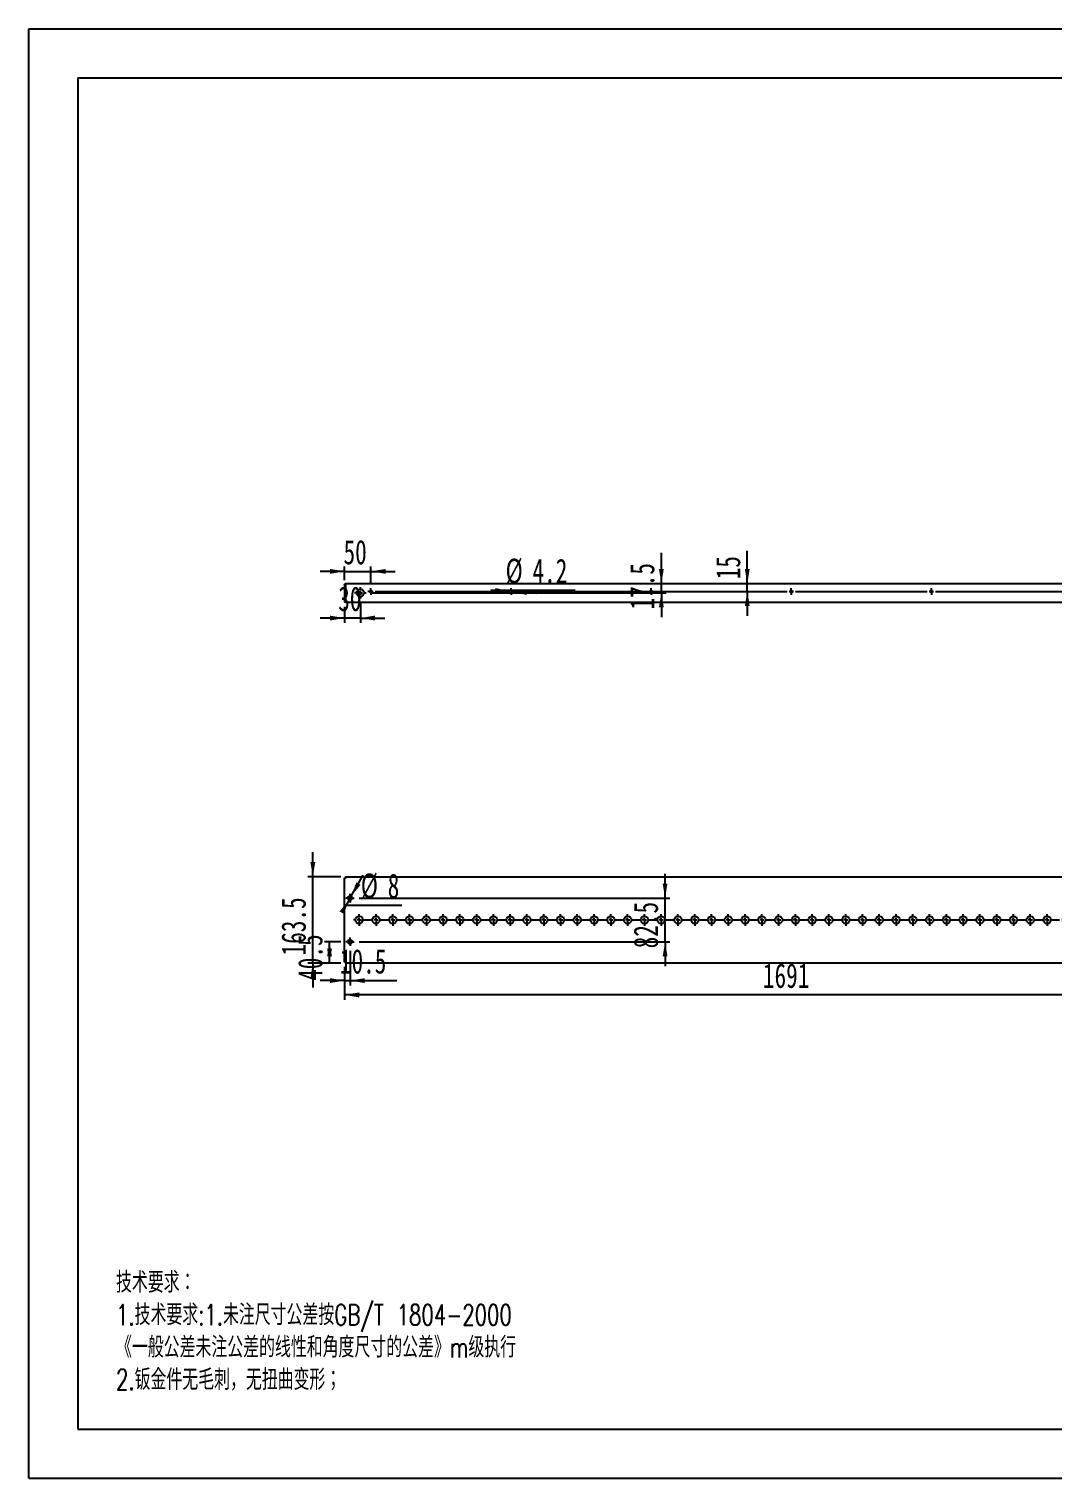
# Model space of a CAD drawing. Extents: x 0 to 3876, y 0 to 2741.
# Drawn here: x 0 to 1936, y 0 to 2741 of the extents above; entities that cross this region are included whole.
import ezdxf

# ---------------------------------------------------------------- set-up
doc = ezdxf.new("R2010")
doc.units = 0
doc.header["$LTSCALE"] = 9.228432
doc.layers.get('0').update_dxf_attribs({"linetype": 'CONTINUOUS'})
doc.layers.add('粗实线', color=7, linetype='CONTINUOUS')
doc.layers.add('细实线', color=7, linetype='CONTINUOUS')
doc.styles.add('SLDTEXTSTYLE0', font='TXT', dxfattribs={"width": 0.7, "bigfont": 'bigfont'})
doc.styles.add('SLDTEXTSTYLE6', font='TXT', dxfattribs={"width": 0.7})
doc.dimstyles.new('SLDDIMSTYLE0', dxfattribs={"dimtxt": 46.142162, "dimasz": 27.685297, "dimexe": 0, "dimexo": 0.0625, "dimgap": 11.535541, "dimtad": 2, "dimdec": 1, "dimrnd": 1e-09, "dimzin": 12, "dimtxsty": 'SLDTEXTSTYLE6', "dimsah": 1, "dimcen": 0.09, "dimazin": 3, "dimtfac": 1, "dimtdec": 1, "dimtofl": 0, "dimtmove": 0, "dimatfit": 3, "dimtolj": 1, "dimtzin": 12})
doc.dimstyles.new('SLDDIMSTYLE1', dxfattribs={"dimtxt": 46.142162, "dimasz": 27.685297, "dimexe": 0, "dimexo": 0.0625, "dimgap": 11.535541, "dimtad": 2, "dimdec": 1, "dimrnd": 1e-09, "dimzin": 12, "dimtxsty": 'SLDTEXTSTYLE6', "dimsah": 1, "dimcen": 0.09, "dimazin": 3, "dimtfac": 1, "dimtdec": 1, "dimtmove": 0, "dimatfit": 3, "dimtolj": 1, "dimtzin": 12})
doc.dimstyles.new('SLDDIMSTYLE2', dxfattribs={"dimtxt": 46.142162, "dimasz": 27.685297, "dimexe": 0, "dimexo": 0.0625, "dimgap": 11.535541, "dimtad": 0, "dimtih": 1, "dimtoh": 1, "dimdec": 1, "dimrnd": 1e-09, "dimzin": 12, "dimtxsty": 'SLDTEXTSTYLE6', "dimsah": 1, "dimcen": 0, "dimazin": 3, "dimtfac": 1, "dimtdec": 1, "dimtmove": 0, "dimatfit": 3, "dimtolj": 1, "dimtzin": 12})

# ---------------------------------------------------------------- blocks, each defined once
blk = doc.blocks.new('SW_NOTE_0')
at = {"layer": '细实线', "color": 0, "attachment_point": 1, "style": 'SLDTEXTSTYLE0'}
for s, insert, char_height in [('技术要求：', (0, 50.4), 39.07), ('1.技术要求:1.未注尺寸公差按GB/T 1804-2000', (0, -11), 39.067), ('《一般公差未注公差的线性和角度尺寸的公差》m级执行', (0, -72.3), 39.067), ('2.钣金件无毛刺，无扭曲变形；', (0, -133.6), 39.067)]:
    blk.add_mtext(s, dxfattribs=dict(at, insert=insert, char_height=char_height))
blk = doc.blocks.new('_D')
at = {"layer": '细实线'}
for p, q in [((597.2, 966.6), (597.2, 904.6)), ((2288.2, 966.6), (2288.2, 904.6)), ((2288.2, 913.8), (597.2, 913.8))]:
    blk.add_line(p, q, dxfattribs=at)
for points in [[(597.2, 913.8), (624.9, 909.2), (624.9, 918.4)], [(2288.2, 913.8), (2260.5, 918.4), (2260.5, 909.2)]]:
    blk.add_solid(points, dxfattribs=at)
at = {"layer": '细实线', "insert": (1389, 973.3), "char_height": 46.14, "attachment_point": 1, "style": 'SLDTEXTSTYLE6'}
blk.add_mtext('1691', dxfattribs=at)
blk = doc.blocks.new('_D_1')
at = {"layer": '细实线'}
for p, q in [((537.2, 1137.3), (537.2, 1183.5)), ((589.9, 1137.3), (527.9, 1137.3)), ((537.2, 973.8), (537.2, 1137.3)), ((589.9, 973.8), (527.9, 973.8)), ((537.2, 973.8), (537.2, 927.7))]:
    blk.add_line(p, q, dxfattribs=at)
for points in [[(537.2, 1137.3), (541.8, 1165), (532.6, 1165)], [(537.2, 973.8), (532.6, 946.1), (541.8, 946.1)]]:
    blk.add_solid(points, dxfattribs=at)
at = {"layer": '细实线', "insert": (477.7, 988.5), "char_height": 46.14, "attachment_point": 1, "rotation": 90, "style": 'SLDTEXTSTYLE6'}
blk.add_mtext('163.5', dxfattribs=at)
blk = doc.blocks.new('_D_5')
at = {"layer": '细实线'}
for p, q in [((1203.8, 1096.8), (1203.8, 1143)), ((624.9, 1096.8), (1213, 1096.8)), ((1203.8, 1014.3), (1203.8, 1096.8)), ((624.9, 1014.3), (1213, 1014.3)), ((1203.8, 1014.3), (1203.8, 968.2))]:
    blk.add_line(p, q, dxfattribs=at)
for points in [[(1203.8, 1096.8), (1208.4, 1124.5), (1199.2, 1124.5)], [(1203.8, 1014.3), (1199.2, 986.6), (1208.4, 986.6)]]:
    blk.add_solid(points, dxfattribs=at)
at = {"layer": '细实线', "insert": (1144.3, 1001.9), "char_height": 46.14, "attachment_point": 1, "rotation": 90, "style": 'SLDTEXTSTYLE6'}
blk.add_mtext('82.5', dxfattribs=at)
blk = doc.blocks.new('_D_6')
at = {"layer": '细实线'}
for p, q in [((590.4, 1014.3), (559.6, 1014.3)), ((568.8, 973.8), (568.8, 1014.3)), ((589.9, 973.8), (559.6, 973.8))]:
    blk.add_line(p, q, dxfattribs=at)
for points in [[(568.8, 1014.3), (564.2, 986.6), (573.4, 986.6)], [(568.8, 973.8), (573.4, 1001.5), (564.2, 1001.5)]]:
    blk.add_solid(points, dxfattribs=at)
at = {"layer": '细实线', "insert": (509.3, 940.4), "char_height": 46.14, "attachment_point": 1, "rotation": 90, "style": 'SLDTEXTSTYLE6'}
blk.add_mtext('40.5', dxfattribs=at)
blk = doc.blocks.new('_D_7')
at = {"layer": '细实线'}
for p, q in [((607.7, 997.1), (607.7, 931.7)), ((597.2, 966.6), (597.2, 931.7)), ((597.2, 940.9), (551, 940.9)), ((597.2, 940.9), (607.7, 940.9)), ((607.7, 940.9), (695.9, 940.9))]:
    blk.add_line(p, q, dxfattribs=at)
for points in [[(597.2, 940.9), (569.5, 945.5), (569.5, 936.3)], [(607.7, 940.9), (635.4, 936.3), (635.4, 945.5)]]:
    blk.add_solid(points, dxfattribs=at)
at = {"layer": '细实线', "insert": (588.5, 1000.4), "char_height": 46.14, "attachment_point": 1, "style": 'SLDTEXTSTYLE6'}
blk.add_mtext('10.5', dxfattribs=at)
blk = doc.blocks.new('_D_8')
at = {"layer": '细实线'}
for p, q in [((609.7, 1100.3), (632.6, 1140.3)), ((609.7, 1100.3), (605.7, 1093.4)), ((605.7, 1093.4), (600.2, 1083.8)), ((600.2, 1083.8), (705.8, 1083.8))]:
    blk.add_line(p, q, dxfattribs=at)
for points in [[(609.7, 1100.3), (627.5, 1122), (619.5, 1126.6)], [(605.7, 1093.4), (587.9, 1071.7), (595.9, 1067.1)]]:
    blk.add_solid(points, dxfattribs=at)
at = {"layer": '细实线', "attachment_point": 1, "style": 'SLDTEXTSTYLE6'}
for s, insert, char_height in [('%%c', (627.9, 1143.3), 46.14), ('8', (678.9, 1143.3), 46.1)]:
    blk.add_mtext(s, dxfattribs=dict(at, insert=insert, char_height=char_height))
blk = doc.blocks.new('SW_CENTERMARKSYMBOL_0')
at = {"layer": '细实线', "color": 0}
for p, q in [((-1595.5, 0), (-1598.5, 0)), ((-1587.5, 0), (-1591.5, 0)), ((-1587.5, 8), (-1587.5, 11)), ((-1587.5, 0), (-1587.5, 4)), ((-1587.5, 0), (-1587.5, -4)), ((-1587.5, 0), (-1583.5, 0)), ((-1579.5, 0), (-1563.75, 0)), ((-1555.75, 0), (-1559.75, 0)), ((-1555.75, 8), (-1555.75, 11)), ((-1555.75, 0), (-1555.75, 4)), ((-1555.75, 0), (-1555.75, -4)), ((-1555.75, 0), (-1551.75, 0)), ((-1547.75, 0), (-1532, 0)), ((-1524, 0), (-1528, 0)), ((-1524, 8), (-1524, 11)), ((-1524, 0), (-1524, 4)), ((-1524, 0), (-1524, -4)), ((-1524, 0), (-1520, 0)), ((-1516, 0), (-1500.25, 0)), ((-1492.25, 0), (-1496.25, 0)), ((-1492.25, 8), (-1492.25, 11)), ((-1492.25, 0), (-1492.25, 4)), ((-1492.25, 0), (-1492.25, -4)), ((-1492.25, 0), (-1488.25, 0)), ((-1484.25, 0), (-1468.5, 0)), ((-1460.5, 0), (-1464.5, 0)), ((-1460.5, 8), (-1460.5, 11)), ((-1460.5, 0), (-1460.5, 4)), ((-1460.5, 0), (-1460.5, -4)), ((-1460.5, 0), (-1456.5, 0)), ((-1452.5, 0), (-1436.75, 0)), ((-1428.75, 0), (-1432.75, 0)), ((-1428.75, 8), (-1428.75, 11)), ((-1428.75, 0), (-1428.75, 4)), ((-1428.75, 0), (-1428.75, -4)), ((-1428.75, 0), (-1424.75, 0)), ((-1420.75, 0), (-1405, 0)), ((-1397, 0), (-1401, 0)), ((-1397, 8), (-1397, 11)), ((-1397, 0), (-1397, 4)), ((-1397, 0), (-1397, -4)), ((-1397, 0), (-1393, 0)), ((-1389, 0), (-1373.25, 0)), ((-1365.25, 0), (-1369.25, 0)), ((-1365.25, 8), (-1365.25, 11)), ((-1365.25, 0), (-1365.25, 4)), ((-1365.25, 0), (-1365.25, -4)), ((-1365.25, 0), (-1361.25, 0)), ((-1357.25, 0), (-1341.5, 0)), ((-1333.5, 0), (-1337.5, 0)), ((-1333.5, 8), (-1333.5, 11)), ((-1333.5, 0), (-1333.5, 4)), ((-1333.5, 0), (-1333.5, -4)), ((-1333.5, 0), (-1329.5, 0)), ((-1325.5, 0), (-1309.75, 0)), ((-1301.75, 0), (-1305.75, 0)), ((-1301.75, 8), (-1301.75, 11)), ((-1301.75, 0), (-1301.75, 4)), ((-1301.75, 0), (-1301.75, -4)), ((-1301.75, 0), (-1297.75, 0)), ((-1293.75, 0), (-1278, 0)), ((-1270, 0), (-1274, 0)), ((-1270, 8), (-1270, 11)), ((-1270, 0), (-1270, 4)), ((-1270, 0), (-1270, -4)), ((-1270, 0), (-1266, 0)), ((-1262, 0), (-1246.25, 0)), ((-1238.25, 0), (-1242.25, 0)), ((-1238.25, 8), (-1238.25, 11)), ((-1238.25, 0), (-1238.25, 4)), ((-1238.25, 0), (-1238.25, -4)), ((-1238.25, 0), (-1234.25, 0)), ((-1230.25, 0), (-1214.5, 0)), ((-1206.5, 0), (-1210.5, 0)), ((-1206.5, 8), (-1206.5, 11)), ((-1206.5, 0), (-1206.5, 4)), ((-1206.5, 0), (-1206.5, -4)), ((-1206.5, 0), (-1202.5, 0)), ((-1198.5, 0), (-1182.75, 0)), ((-1174.75, 0), (-1178.75, 0)), ((-1174.75, 8), (-1174.75, 11)), ((-1174.75, 0), (-1174.75, 4)), ((-1174.75, 0), (-1174.75, -4)), ((-1174.75, 0), (-1170.75, 0)), ((-1166.75, 0), (-1151, 0)), ((-1143, 0), (-1147, 0)), ((-1143, 8), (-1143, 11)), ((-1143, 0), (-1143, 4)), ((-1143, 0), (-1143, -4)), ((-1143, 0), (-1139, 0)), ((-1135, 0), (-1119.25, 0)), ((-1111.25, 0), (-1115.25, 0)), ((-1111.25, 8), (-1111.25, 11)), ((-1111.25, 0), (-1111.25, 4)), ((-1111.25, 0), (-1111.25, -4)), ((-1111.25, 0), (-1107.25, 0)), ((-1103.25, 0), (-1087.5, 0)), ((-1079.5, 0), (-1083.5, 0)), ((-1079.5, 8), (-1079.5, 11)), ((-1079.5, 0), (-1079.5, 4)), ((-1079.5, 0), (-1079.5, -4)), ((-1079.5, 0), (-1075.5, 0)), ((-1071.5, 0), (-1055.75, 0)), ((-1047.75, 0), (-1051.75, 0)), ((-1047.75, 8), (-1047.75, 11)), ((-1047.75, 0), (-1047.75, 4)), ((-1047.75, 0), (-1047.75, -4)), ((-1047.75, 0), (-1043.75, 0)), ((-1039.75, 0), (-1024, 0)), ((-1016, 0), (-1020, 0)), ((-1016, 8), (-1016, 11)), ((-1016, 0), (-1016, 4)), ((-1016, 0), (-1016, -4)), ((-1016, 0), (-1012, 0)), ((-1008, 0), (-992.25, 0)), ((-984.25, 0), (-988.25, 0)), ((-984.25, 8), (-984.25, 11)), ((-984.25, 0), (-984.25, 4)), ((-984.25, 0), (-984.25, -4)), ((-984.25, 0), (-980.25, 0)), ((-976.25, 0), (-960.5, 0)), ((-952.5, 0), (-956.5, 0)), ((-952.5, 8), (-952.5, 11)), ((-952.5, 0), (-952.5, 4)), ((-952.5, 0), (-952.5, -4)), ((-952.5, 0), (-948.5, 0)), ((-944.5, 0), (-928.75, 0)), ((-920.75, 0), (-924.75, 0)), ((-920.75, 8), (-920.75, 11)), ((-920.75, 0), (-920.75, 4)), ((-920.75, 0), (-920.75, -4)), ((-920.75, 0), (-916.75, 0)), ((-912.75, 0), (-897, 0)), ((-889, 0), (-893, 0)), ((-889, 8), (-889, 11)), ((-889, 0), (-889, 4)), ((-889, 0), (-889, -4)), ((-889, 0), (-885, 0)), ((-881, 0), (-865.25, 0)), ((-857.25, 0), (-861.25, 0)), ((-857.25, 8), (-857.25, 11)), ((-857.25, 0), (-857.25, 4)), ((-857.25, 0), (-857.25, -4)), ((-857.25, 0), (-853.25, 0)), ((-849.25, 0), (-833.5, 0)), ((-825.5, 0), (-829.5, 0)), ((-825.5, 8), (-825.5, 11)), ((-825.5, 0), (-825.5, 4)), ((-825.5, 0), (-825.5, -4)), ((-825.5, 0), (-821.5, 0)), ((-817.5, 0), (-801.75, 0)), ((-793.75, 0), (-797.75, 0)), ((-793.75, 8), (-793.75, 11)), ((-793.75, 0), (-793.75, 4)), ((-793.75, 0), (-793.75, -4)), ((-793.75, 0), (-789.75, 0)), ((-785.75, 0), (-770, 0)), ((-762, 0), (-766, 0)), ((-762, 8), (-762, 11)), ((-762, 0), (-762, 4)), ((-762, 0), (-762, -4)), ((-762, 0), (-758, 0)), ((-754, 0), (-738.25, 0)), ((-730.25, 0), (-734.25, 0)), ((-730.25, 8), (-730.25, 11)), ((-730.25, 0), (-730.25, 4)), ((-730.25, 0), (-730.25, -4)), ((-730.25, 0), (-726.25, 0)), ((-722.25, 0), (-706.5, 0)), ((-698.5, 0), (-702.5, 0)), ((-698.5, 8), (-698.5, 11)), ((-698.5, 0), (-698.5, 4)), ((-698.5, 0), (-698.5, -4)), ((-698.5, 0), (-694.5, 0)), ((-690.5, 0), (-674.75, 0)), ((-666.75, 0), (-670.75, 0)), ((-666.75, 8), (-666.75, 11)), ((-666.75, 0), (-666.75, 4)), ((-666.75, 0), (-666.75, -4)), ((-666.75, 0), (-662.75, 0)), ((-658.75, 0), (-643, 0)), ((-635, 0), (-639, 0)), ((-635, 8), (-635, 11)), ((-635, 0), (-635, 4)), ((-635, 0), (-635, -4)), ((-635, 0), (-631, 0)), ((-627, 0), (-611.25, 0)), ((-603.25, 0), (-607.25, 0)), ((-603.25, 8), (-603.25, 11)), ((-603.25, 0), (-603.25, 4)), ((-603.25, 0), (-603.25, -4)), ((-603.25, 0), (-599.25, 0)), ((-595.25, 0), (-579.5, 0)), ((-571.5, 0), (-575.5, 0)), ((-571.5, 8), (-571.5, 11)), ((-571.5, 0), (-571.5, 4)), ((-571.5, 0), (-571.5, -4)), ((-571.5, 0), (-567.5, 0)), ((-563.5, 0), (-547.75, 0)), ((-539.75, 0), (-543.75, 0)), ((-539.75, 8), (-539.75, 11)), ((-539.75, 0), (-539.75, 4)), ((-539.75, 0), (-539.75, -4)), ((-539.75, 0), (-535.75, 0)), ((-531.75, 0), (-516, 0)), ((-508, 0), (-512, 0)), ((-508, 8), (-508, 11)), ((-508, 0), (-508, 4)), ((-508, 0), (-508, -4)), ((-508, 0), (-504, 0)), ((-500, 0), (-484.25, 0)), ((-476.25, 0), (-480.25, 0)), ((-476.25, 8), (-476.25, 11)), ((-476.25, 0), (-476.25, 4)), ((-476.25, 0), (-476.25, -4)), ((-476.25, 0), (-472.25, 0)), ((-468.25, 0), (-452.5, 0)), ((-444.5, 0), (-448.5, 0)), ((-444.5, 8), (-444.5, 11)), ((-444.5, 0), (-444.5, 4)), ((-444.5, 0), (-444.5, -4)), ((-444.5, 0), (-440.5, 0)), ((-436.5, 0), (-420.75, 0)), ((-412.75, 0), (-416.75, 0)), ((-412.75, 8), (-412.75, 11)), ((-412.75, 0), (-412.75, 4)), ((-412.75, 0), (-412.75, -4)), ((-412.75, 0), (-408.75, 0)), ((-404.75, 0), (-389, 0)), ((-381, 0), (-385, 0)), ((-381, 8), (-381, 11)), ((-381, 0), (-381, 4)), ((-381, 0), (-381, -4)), ((-381, 0), (-377, 0)), ((-373, 0), (-357.25, 0)), ((-349.25, 0), (-353.25, 0)), ((-349.25, 8), (-349.25, 11)), ((-349.25, 0), (-349.25, 4)), ((-349.25, 0), (-349.25, -4)), ((-349.25, 0), (-345.25, 0)), ((-341.25, 0), (-325.5, 0)), ((-317.5, 0), (-321.5, 0)), ((-317.5, 8), (-317.5, 11)), ((-317.5, 0), (-317.5, 4)), ((-317.5, 0), (-317.5, -4)), ((-317.5, 0), (-313.5, 0)), ((-309.5, 0), (-293.75, 0)), ((-285.75, 0), (-289.75, 0)), ((-285.75, 8), (-285.75, 11)), ((-285.75, 0), (-285.75, 4)), ((-285.75, 0), (-285.75, -4)), ((-285.75, 0), (-281.75, 0)), ((-277.75, 0), (-262, 0)), ((-254, 0), (-258, 0)), ((-254, 8), (-254, 11)), ((-254, 0), (-254, 4)), ((-254, 0), (-254, -4)), ((-254, 0), (-250, 0)), ((-246, 0), (-230.25, 0)), ((-222.25, 0), (-226.25, 0)), ((-222.25, 8), (-222.25, 11)), ((-222.25, 0), (-222.25, 4)), ((-222.25, 0), (-222.25, -4)), ((-222.25, 0), (-218.25, 0)), ((-214.25, 0), (-198.5, 0)), ((-190.5, 0), (-194.5, 0)), ((-190.5, 8), (-190.5, 11)), ((-190.5, 0), (-190.5, 4)), ((-190.5, 0), (-190.5, -4)), ((-190.5, 0), (-186.5, 0)), ((-182.5, 0), (-166.75, 0)), ((-158.75, 0), (-162.75, 0)), ((-158.75, 8), (-158.75, 11)), ((-158.75, 0), (-158.75, 4)), ((-158.75, 0), (-158.75, -4)), ((-158.75, 0), (-154.75, 0)), ((-150.75, 0), (-135, 0)), ((-127, 0), (-131, 0)), ((-127, 8), (-127, 11)), ((-127, 0), (-127, 4)), ((-127, 0), (-127, -4)), ((-127, 0), (-123, 0)), ((-119, 0), (-103.25, 0)), ((-95.25, 0), (-99.25, 0)), ((-95.25, 8), (-95.25, 11)), ((-95.25, 0), (-95.25, 4)), ((-95.25, 0), (-95.25, -4)), ((-95.25, 0), (-91.25, 0)), ((-87.25, 0), (-71.5, 0)), ((-63.5, 0), (-67.5, 0)), ((-63.5, 8), (-63.5, 11)), ((-63.5, 0), (-63.5, 4)), ((-63.5, 0), (-63.5, -4)), ((-63.5, 0), (-59.5, 0)), ((-55.5, 0), (-39.75, 0)), ((-31.75, 0), (-35.75, 0)), ((-31.75, 8), (-31.75, 11)), ((-31.75, 0), (-31.75, 4)), ((-31.75, 0), (-31.75, -4)), ((-31.75, 0), (-27.75, 0)), ((-23.75, 0), (-8, 0)), ((0, 0), (-4, 0)), ((0, 8), (0, 11)), ((0, 0), (0, 4)), ((0, 0), (0, -4)), ((0, 0), (4, 0)), ((8, 0), (23.75, 0)), ((31.75, 0), (27.75, 0)), ((31.75, 8), (31.75, 11)), ((31.75, 0), (31.75, 4)), ((31.75, 0), (31.75, -4)), ((31.75, 0), (35.75, 0)), ((39.75, 0), (42.75, 0)), ((-1587.5, -8), (-1587.5, -11)), ((-1555.75, -8), (-1555.75, -11)), ((-1524, -8), (-1524, -11)), ((-1492.25, -8), (-1492.25, -11)), ((-1460.5, -8), (-1460.5, -11)), ((-1428.75, -8), (-1428.75, -11)), ((-1397, -8), (-1397, -11)), ((-1365.25, -8), (-1365.25, -11)), ((-1333.5, -8), (-1333.5, -11)), ((-1301.75, -8), (-1301.75, -11)), ((-1270, -8), (-1270, -11)), ((-1238.25, -8), (-1238.25, -11)), ((-1206.5, -8), (-1206.5, -11)), ((-1174.75, -8), (-1174.75, -11)), ((-1143, -8), (-1143, -11)), ((-1111.25, -8), (-1111.25, -11)), ((-1079.5, -8), (-1079.5, -11)), ((-1047.75, -8), (-1047.75, -11)), ((-1016, -8), (-1016, -11)), ((-984.25, -8), (-984.25, -11)), ((-952.5, -8), (-952.5, -11)), ((-920.75, -8), (-920.75, -11)), ((-889, -8), (-889, -11)), ((-857.25, -8), (-857.25, -11)), ((-825.5, -8), (-825.5, -11)), ((-793.75, -8), (-793.75, -11)), ((-762, -8), (-762, -11)), ((-730.25, -8), (-730.25, -11)), ((-698.5, -8), (-698.5, -11)), ((-666.75, -8), (-666.75, -11)), ((-635, -8), (-635, -11)), ((-603.25, -8), (-603.25, -11)), ((-571.5, -8), (-571.5, -11)), ((-539.75, -8), (-539.75, -11)), ((-508, -8), (-508, -11)), ((-476.25, -8), (-476.25, -11)), ((-444.5, -8), (-444.5, -11)), ((-412.75, -8), (-412.75, -11)), ((-381, -8), (-381, -11)), ((-349.25, -8), (-349.25, -11)), ((-317.5, -8), (-317.5, -11)), ((-285.75, -8), (-285.75, -11)), ((-254, -8), (-254, -11)), ((-222.25, -8), (-222.25, -11)), ((-190.5, -8), (-190.5, -11)), ((-158.75, -8), (-158.75, -11)), ((-127, -8), (-127, -11)), ((-95.25, -8), (-95.25, -11)), ((-63.5, -8), (-63.5, -11)), ((-31.75, -8), (-31.75, -11)), ((0, -8), (0, -11)), ((31.75, -8), (31.75, -11))]:
    blk.add_line(p, q, dxfattribs=at)
blk = doc.blocks.new('SW_CENTERMARKSYMBOL_1')
at = {"layer": '细实线', "color": 0}
for p, q in [((-4, 0), (-8, 0)), ((0, 0), (-4, 0)), ((0, 4), (0, 8)), ((0, 0), (0, 4)), ((0, 0), (0, -4)), ((0, 0), (4, 0)), ((4, 0), (8, 0)), ((0, -4), (0, -8))]:
    blk.add_line(p, q, dxfattribs=at)
blk = doc.blocks.new('SW_CENTERMARKSYMBOL_4')
at = {"layer": '细实线', "color": 0}
for p, q in [((-4, 0), (-8, 0)), ((0, 0), (-4, 0)), ((0, 4), (0, 8)), ((0, 0), (0, 4)), ((0, 0), (0, -4)), ((0, 0), (4, 0)), ((4, 0), (8, 0)), ((0, -4), (0, -8))]:
    blk.add_line(p, q, dxfattribs=at)
blk = doc.blocks.new('_D_13')
at = {"layer": '细实线'}
for p, q in [((597.2, 1714.9), (551, 1714.9)), ((597.2, 1698.4), (597.2, 1724.1)), ((597.2, 1714.9), (647.2, 1714.9)), ((647.2, 1692.2), (647.2, 1724.1)), ((647.2, 1714.9), (693.3, 1714.9))]:
    blk.add_line(p, q, dxfattribs=at)
for points in [[(597.2, 1714.9), (569.5, 1719.5), (569.5, 1710.3)], [(647.2, 1714.9), (674.9, 1710.3), (674.9, 1719.5)]]:
    blk.add_solid(points, dxfattribs=at)
at = {"layer": '细实线', "insert": (595.3, 1774.4), "char_height": 46.14, "attachment_point": 1, "style": 'SLDTEXTSTYLE6'}
blk.add_mtext('50', dxfattribs=at)
blk = doc.blocks.new('_D_14')
at = {"layer": '细实线'}
for p, q in [((597.2, 1647.6), (597.2, 1617.4)), ((627.2, 1654.1), (627.2, 1617.4)), ((597.2, 1626.6), (551, 1626.6)), ((627.2, 1626.6), (597.2, 1626.6)), ((627.2, 1626.6), (673.3, 1626.6))]:
    blk.add_line(p, q, dxfattribs=at)
for points in [[(597.2, 1626.6), (569.5, 1631.2), (569.5, 1622)], [(627.2, 1626.6), (654.9, 1622), (654.9, 1631.2)]]:
    blk.add_solid(points, dxfattribs=at)
at = {"layer": '细实线', "insert": (585.3, 1686.1), "char_height": 46.14, "attachment_point": 1, "style": 'SLDTEXTSTYLE6'}
blk.add_mtext('30', dxfattribs=at)
blk = doc.blocks.new('_D_15')
at = {"layer": '细实线'}
for p, q in [((1359.4, 1691.9), (1359.4, 1753.6)), ((915.5, 1676.9), (1368.6, 1676.9)), ((1359.4, 1676.9), (1359.4, 1691.9)), ((1359.4, 1676.9), (1359.4, 1630.7))]:
    blk.add_line(p, q, dxfattribs=at)
for points in [[(1359.4, 1691.9), (1364, 1719.5), (1354.8, 1719.5)], [(1359.4, 1676.9), (1354.8, 1649.2), (1364, 1649.2)]]:
    blk.add_solid(points, dxfattribs=at)
at = {"layer": '细实线', "insert": (1299.9, 1699.9), "char_height": 46.14, "attachment_point": 1, "rotation": 90, "style": 'SLDTEXTSTYLE6'}
blk.add_mtext('15', dxfattribs=at)
blk = doc.blocks.new('_D_16')
at = {"layer": '细实线'}
for p, q in [((1196.8, 1691.9), (1196.8, 1750.2)), ((647.4, 1674.4), (1206, 1674.4)), ((1196.8, 1674.4), (1196.8, 1691.9)), ((1196.8, 1674.4), (1196.8, 1628.2))]:
    blk.add_line(p, q, dxfattribs=at)
for points in [[(1196.8, 1691.9), (1201.4, 1719.5), (1192.2, 1719.5)], [(1196.8, 1674.4), (1192.2, 1646.7), (1201.4, 1646.7)]]:
    blk.add_solid(points, dxfattribs=at)
at = {"layer": '细实线', "insert": (1137.3, 1642.8), "char_height": 46.14, "attachment_point": 1, "rotation": 90, "style": 'SLDTEXTSTYLE6'}
blk.add_mtext('17.5', dxfattribs=at)
blk = doc.blocks.new('_D_18')
at = {"layer": '细实线'}
for p, q in [((910.2, 1677), (874.2, 1679.4)), ((874.2, 1679.4), (1033.5, 1679.4)), ((914.4, 1676.7), (910.2, 1677)), ((914.4, 1676.7), (960.5, 1673.7))]:
    blk.add_line(p, q, dxfattribs=at)
for points in [[(910.2, 1677), (882.9, 1683.4), (882.3, 1674.2)], [(914.4, 1676.7), (941.8, 1670.3), (942.4, 1679.5)]]:
    blk.add_solid(points, dxfattribs=at)
at = {"layer": '细实线', "char_height": 46.14, "attachment_point": 1, "style": 'SLDTEXTSTYLE6'}
for s, insert in [('%%c', (901.9, 1738.8)), ('4.2', (952.9, 1738.8))]:
    blk.add_mtext(s, dxfattribs=dict(at, insert=insert))
blk = doc.blocks.new('SW_CENTERMARKSYMBOL_7')
at = {"layer": '细实线', "color": 0}
for p, q in [((-8, 0), (-11, 0)), ((0, 0), (-4, 0)), ((0, 8), (0, 11)), ((0, 0), (0, 4)), ((0, 0), (0, -4)), ((0, 0), (4, 0)), ((8, 0), (11, 0)), ((0, -8), (0, -11))]:
    blk.add_line(p, q, dxfattribs=at)
blk = doc.blocks.new('SW_CENTERMARKSYMBOL_9')
at = {"layer": '细实线', "color": 0}
for p, q in [((-269.2, 0), (-271.3, 0)), ((-265.2, 0), (-269.2, 0)), ((-265.2, 4), (-265.2, 6.1)), ((-265.2, 0), (-265.2, 4)), ((-265.2, 0), (-265.2, -4)), ((-265.2, 0), (-261.2, 0)), ((-257.2, 0), (-8, 0)), ((0, 0), (-4, 0)), ((0, 4), (0, 6.1)), ((0, 0), (0, 4)), ((0, 0), (0, -4)), ((0, 0), (4, 0)), ((8, 0), (257.2, 0)), ((265.2, 0), (261.2, 0)), ((265.2, 4), (265.2, 6.1)), ((265.2, 0), (265.2, 4)), ((265.2, 0), (265.2, -4)), ((265.2, 0), (269.2, 0)), ((273.2, 0), (522.3, 0)), ((530.3, 0), (526.3, 0)), ((530.3, 4), (530.3, 6.1)), ((530.3, 0), (530.3, 4)), ((530.3, 0), (530.3, -4)), ((530.3, 0), (534.3, 0)), ((538.3, 0), (787.5, 0)), ((795.5, 0), (791.5, 0)), ((795.5, 4), (795.5, 6.1)), ((795.5, 0), (795.5, 4)), ((795.5, 0), (795.5, -4)), ((795.5, 0), (799.5, 0)), ((803.5, 0), (1052.7, 0)), ((1060.7, 0), (1056.7, 0)), ((1060.7, 4), (1060.7, 6.1)), ((1060.7, 0), (1060.7, 4)), ((1060.7, 0), (1060.7, -4)), ((1060.7, 0), (1064.7, 0)), ((1068.7, 0), (1317.8, 0)), ((1325.8, 0), (1321.8, 0)), ((1325.8, 4), (1325.8, 6.1)), ((1325.8, 0), (1325.8, 4)), ((1325.8, 0), (1325.8, -4)), ((1325.8, 0), (1329.8, 0)), ((1329.8, 0), (1331.9, 0)), ((-265.2, -4), (-265.2, -6.1)), ((0, -4), (0, -6.1)), ((265.2, -4), (265.2, -6.1)), ((530.3, -4), (530.3, -6.1)), ((795.5, -4), (795.5, -6.1)), ((1060.7, -4), (1060.7, -6.1)), ((1325.8, -4), (1325.8, -6.1))]:
    blk.add_line(p, q, dxfattribs=at)

msp = doc.modelspace()

# ---------------------------------------------------------------- linework, layer by layer
at = {"color": 7, "linetype": 'CONTINUOUS'}
for p, q in [((599.07, 1689.19), (597.17, 1689.19)), ((597.17, 1689.19), (597.17, 1656.85)), ((599.07, 1689.19), (599.07, 1656.85)), ((599.14, 1656.85), (599.14, 1689.19)), ((599.83, 1691.85), (2285.51, 1691.85)), ((599.07, 1656.85), (597.17, 1656.85)), ((599.14, 1656.85), (2286.2, 1656.85)), ((597.17, 975.81), (597.17, 1135.36)), ((599.07, 1135.36), (597.17, 1135.36)), ((599.14, 1135.44), (599.14, 1137.34)), ((599.14, 1137.34), (2286.2, 1137.34)), ((599.07, 975.81), (597.17, 975.81)), ((599.14, 975.74), (599.14, 973.84)), ((2286.2, 973.84), (599.14, 973.84))]:
    msp.add_line(p, q, dxfattribs=at)
for centre, radius in [((627.17, 1674.35), 7), ((647.17, 1676.85), 2.1), ((912.34, 1676.85), 2.1), ((1177.51, 1676.85), 2.1), ((1442.67, 1676.85), 2.1), ((1707.84, 1676.85), 2.1), ((607.67, 1096.84), 4), ((625.02, 1055.59), 7), ((656.77, 1055.59), 7), ((688.52, 1055.59), 7), ((720.27, 1055.59), 7), ((752.02, 1055.59), 7), ((783.77, 1055.59), 7), ((815.52, 1055.59), 7), ((847.27, 1055.59), 7), ((879.02, 1055.59), 7), ((910.77, 1055.59), 7), ((942.52, 1055.59), 7), ((974.27, 1055.59), 7), ((1006.02, 1055.59), 7), ((1037.77, 1055.59), 7), ((1069.52, 1055.59), 7), ((1101.27, 1055.59), 7), ((1133.02, 1055.59), 7), ((1164.77, 1055.59), 7), ((1196.52, 1055.59), 7), ((1228.27, 1055.59), 7), ((1260.02, 1055.59), 7), ((1291.77, 1055.59), 7), ((1323.52, 1055.59), 7), ((1355.27, 1055.59), 7), ((1387.02, 1055.59), 7), ((1418.77, 1055.59), 7), ((1450.52, 1055.59), 7), ((1482.27, 1055.59), 7), ((1514.02, 1055.59), 7), ((1545.77, 1055.59), 7), ((1577.52, 1055.59), 7), ((1609.27, 1055.59), 7), ((1641.02, 1055.59), 7), ((1672.77, 1055.59), 7), ((1704.52, 1055.59), 7), ((1736.27, 1055.59), 7), ((1768.02, 1055.59), 7), ((1799.77, 1055.59), 7), ((1831.52, 1055.59), 7), ((1863.27, 1055.59), 7), ((1895.02, 1055.59), 7), ((1926.77, 1055.59), 7), ((607.67, 1014.34), 4)]:
    msp.add_circle(centre, radius, dxfattribs=at)
for points, knots in [([(597.17, 1689.19), (597.17, 1689.54), (597.24, 1689.89), (597.51, 1690.53), (597.7, 1690.83), (598.2, 1691.32), (598.49, 1691.52), (599.14, 1691.78), (599.48, 1691.85), (599.83, 1691.85)], [0, 0, 0, 0, 0.25, 0.25, 0.5, 0.5, 0.75, 0.75, 1, 1, 1, 1]), ([(599.07, 1689.19), (599.08, 1689.29), (599.09, 1689.45), (599.18, 1689.57), (599.21, 1689.61)], [0, 0, 0, 0, 0.6645413, 1, 1, 1, 1]), ([(599.83, 1691.85), (599.77, 1691.85), (599.72, 1691.78), (599.6, 1691.52), (599.54, 1691.32), (599.43, 1690.83), (599.37, 1690.53), (599.26, 1689.89), (599.2, 1689.54), (599.14, 1689.19)], [0, 0, 0, 0, 0.25, 0.25, 0.5, 0.5, 0.75, 0.75, 1, 1, 1, 1]), ([(599.83, 1134.68), (599.48, 1134.73), (599.14, 1134.79), (598.49, 1134.9), (598.2, 1134.96), (597.7, 1135.08), (597.51, 1135.13), (597.24, 1135.25), (597.17, 1135.31), (597.17, 1135.36)], [0, 0, 0, 0, 0.25, 0.25, 0.5, 0.5, 0.75, 0.75, 1, 1, 1, 1]), ([(599.83, 1134.68), (599.73, 1134.73), (599.63, 1134.79), (599.45, 1134.9), (599.36, 1134.96), (599.22, 1135.08), (599.17, 1135.13), (599.09, 1135.25), (599.07, 1135.31), (599.07, 1135.36)], [0, 0, 0, 0, 0.25, 0.25, 0.5, 0.5, 0.75, 0.75, 1, 1, 1, 1]), ([(599.14, 1137.34), (599.2, 1137.34), (599.26, 1137.27), (599.37, 1137), (599.43, 1136.8), (599.54, 1136.31), (599.6, 1136.01), (599.72, 1135.37), (599.77, 1135.02), (599.83, 1134.68)], [0, 0, 0, 0, 0.25, 0.25, 0.5, 0.5, 0.75, 0.75, 1, 1, 1, 1]), ([(599.14, 1135.44), (599.2, 1135.44), (599.26, 1135.42), (599.37, 1135.34), (599.43, 1135.28), (599.54, 1135.14), (599.6, 1135.06), (599.72, 1134.87), (599.77, 1134.77), (599.83, 1134.68)], [0, 0, 0, 0, 0.25, 0.25, 0.5, 0.5, 0.75, 0.75, 1, 1, 1, 1]), ([(597.17, 975.81), (597.17, 975.86), (597.24, 975.92), (597.51, 976.04), (597.7, 976.09), (598.2, 976.21), (598.49, 976.27), (599.14, 976.38), (599.48, 976.44), (599.83, 976.5)], [0, 0, 0, 0, 0.25, 0.25, 0.5, 0.5, 0.75, 0.75, 1, 1, 1, 1]), ([(599.07, 975.81), (599.07, 975.86), (599.09, 975.92), (599.17, 976.04), (599.22, 976.09), (599.36, 976.21), (599.45, 976.27), (599.63, 976.38), (599.73, 976.44), (599.83, 976.5)], [0, 0, 0, 0, 0.25, 0.25, 0.5, 0.5, 0.75, 0.75, 1, 1, 1, 1]), ([(599.83, 976.5), (599.77, 976.15), (599.72, 975.8), (599.6, 975.16), (599.54, 974.86), (599.43, 974.37), (599.37, 974.17), (599.26, 973.9), (599.2, 973.84), (599.14, 973.84)], [0, 0, 0, 0, 0.25, 0.25, 0.5, 0.5, 0.75, 0.75, 1, 1, 1, 1]), ([(599.83, 976.5), (599.77, 976.4), (599.72, 976.3), (599.6, 976.11), (599.54, 976.03), (599.43, 975.89), (599.37, 975.83), (599.26, 975.75), (599.2, 975.74), (599.14, 975.74)], [0, 0, 0, 0, 0.25, 0.25, 0.5, 0.5, 0.75, 0.75, 1, 1, 1, 1])]:
    msp.add_open_spline(points, degree=3, knots=knots, dxfattribs=at)
at = {"layer": '粗实线'}
for p, q in [((92.28, 2648.56), (3783.66, 2648.56)), ((92.28, 2648.56), (92.28, 92.28)), ((92.28, 92.28), (3783.66, 92.28))]:
    msp.add_line(p, q, dxfattribs=at)
at = {"layer": '细实线'}
for p, q in [((0, 0), (0, 2740.84)), ((0, 2740.84), (3875.94, 2740.84)), ((0, 0), (3875.94, 0))]:
    msp.add_line(p, q, dxfattribs=at)

# ---------------------------------------------------------------- block references
for name, p in [('SW_CENTERMARKSYMBOL_7', (627.17, 1674.35)), ('SW_CENTERMARKSYMBOL_9', (912.34, 1676.85)), ('SW_CENTERMARKSYMBOL_4', (607.67, 1096.84)), ('SW_CENTERMARKSYMBOL_0', (2212.52, 1055.59)), ('SW_CENTERMARKSYMBOL_1', (607.67, 1014.34)), ('SW_NOTE_0', (164.77, 339.34))]:
    msp.add_blockref(name, p, dxfattribs=at)

# ---------------------------------------------------------------- dimensions: what is measured, and where the dimension line sits
for base, p1, p2, dimstyle, picture, middle in [((647.17, 1714.9), (597.17, 1689.19), (647.17, 1682.95), 'SLDDIMSTYLE1', '_D_13', (622.17, 1714.9)), ((597.17, 1626.62), (627.17, 1663.35), (597.17, 1656.85), 'SLDDIMSTYLE1', '_D_14', (612.17, 1626.62)), ((607.67, 940.93), (597.17, 975.81), (607.67, 1006.34), 'SLDDIMSTYLE1', '_D_7', (642.16, 940.93)), ((597.17, 913.83), (2288.17, 975.81), (597.17, 975.81), 'SLDDIMSTYLE0', '_D', (1442.67, 913.83))]:
    dim = msp.add_linear_dim(base=base, p1=p1, p2=p2, dimstyle=dimstyle, dxfattribs=at)
    dim.commit()
    dim.dimension.update_dxf_attribs({"geometry": picture, "text_midpoint": middle, "dimtype": 160})
for base, p1, p2, dimstyle, picture, middle in [((1359.4, 1691.85), (906.24, 1676.85), (599.83, 1691.85), 'SLDDIMSTYLE1', '_D_15', (1359.4, 1726.79)), ((1196.81, 1691.85), (638.17, 1674.35), (599.83, 1691.85), 'SLDDIMSTYLE1', '_D_16', (1196.81, 1696.47)), ((537.17, 1137.34), (599.14, 973.84), (599.14, 1137.34), 'SLDDIMSTYLE1', '_D_1', (537.17, 1055.59)), ((1203.81, 1096.84), (615.67, 1014.34), (615.67, 1096.84), 'SLDDIMSTYLE1', '_D_5', (1203.81, 1055.59)), ((568.81, 1014.34), (599.14, 973.84), (599.67, 1014.34), 'SLDDIMSTYLE0', '_D_6', (568.81, 994.09))]:
    dim = msp.add_linear_dim(base=base, p1=p1, p2=p2, angle=90, dimstyle=dimstyle, dxfattribs=at)
    dim.commit()
    dim.dimension.update_dxf_attribs({"geometry": picture, "text_midpoint": middle, "dimtype": 160})
for p1, p2, picture, middle in [((910.24, 1676.99), (914.43, 1676.71), '_D_18', (967.71, 1710.83)), ((605.68, 1093.37), (609.66, 1100.3), '_D_8', (666.82, 1115.3))]:
    dim = msp.add_diameter_dim_2p(p1=p1, p2=p2, dimstyle='SLDDIMSTYLE2', dxfattribs=at)
    dim.commit()
    dim.dimension.update_dxf_attribs({"geometry": picture, "text_midpoint": middle, "dimtype": 163})

doc.saveas('drawing.dxf')
